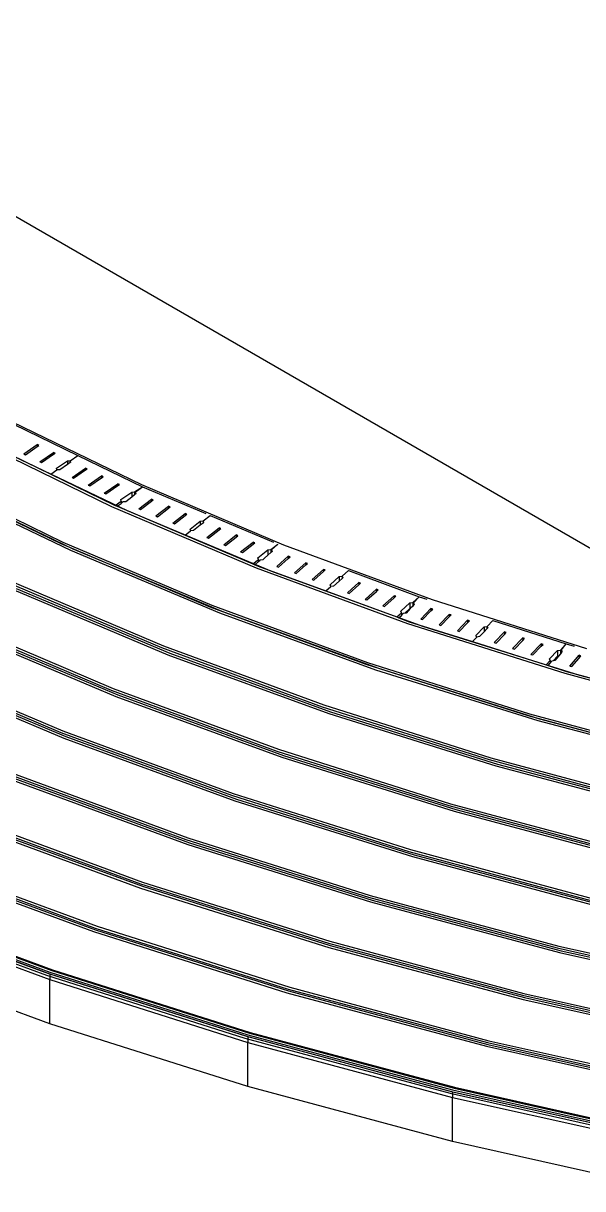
# Model space of a CAD drawing. Header units: centimetres. Extents: x -292707 to 138715, y -53922 to 66277.
# Drawn here: x 90159 to 90957, y -20346 to -18683 of the extents above; entities that cross this region are included whole.
import ezdxf

# ---------------------------------------------------------------- set-up
doc = ezdxf.new("R2010")
doc.units = ezdxf.units.CM
doc.layers.add('A-ALINE-7', color=119, linetype='Continuous')

# ---------------------------------------------------------------- blocks, each defined once
blk = doc.blocks.new('A$Cbf84a4b9')
at = {"layer": 'A-ALINE-7'}
for p, q in [((2419.5, 5288.7), (9900.7, 969.4)), ((6160.1, 3129.1), (9900.7, 969.4)), ((8898.9, 1252.1), (9083.3, 1162.5)), ((8901, 1248.7), (8992.8, 1204)), ((8852.3, 1222.8), (9040.7, 1131.3)), ((8862.1, 1221.9), (8953.9, 1177.3)), ((8867, 1219.2), (9062.9, 1125.3)), ((8915.5, 1206.1), (8934.8, 1219.4)), ((8917.8, 1205), (8934.8, 1216.7)), ((8937.1, 1218.3), (8934.8, 1219.4)), ((8934.8, 1219.4), (8934.8, 1216.7)), ((8934.8, 1216.7), (8937.1, 1218.3)), ((8915.5, 1206.1), (8917.8, 1205)), ((8938.5, 1195), (8957.8, 1208.2)), ((8940.8, 1193.9), (8957.8, 1205.6)), ((8960.1, 1207.1), (8957.8, 1208.2)), ((8957.8, 1208.2), (8957.8, 1205.6)), ((8957.8, 1205.6), (8960.1, 1207.1)), ((8981.9, 1196.5), (8992.8, 1204)), ((8992.8, 1204), (9084.7, 1159.4)), ((8938.5, 1195), (8940.8, 1193.9)), ((8953.9, 1177.3), (8962.6, 1183.3)), ((8962.2, 1185.7), (8977.7, 1196.3)), ((8962.6, 1183.3), (8962.2, 1185.7)), ((8966.8, 1183.5), (8962.6, 1183.3)), ((8977.7, 1190.9), (8966.8, 1183.5)), ((8977.7, 1196.3), (8981.9, 1196.5)), ((8977.7, 1196.3), (8977.7, 1190.9)), ((8981.9, 1193.8), (8977.7, 1190.9)), ((8981.9, 1196.5), (8981.9, 1193.8)), ((8981.9, 1196.5), (8982.3, 1194.1)), ((8982.3, 1194.1), (8981.9, 1193.8)), ((8984.4, 1172.7), (9003.7, 1185.9)), ((8986.7, 1171.6), (9003.7, 1183.3)), ((9006, 1184.8), (9003.7, 1185.9)), ((9003.7, 1185.9), (9003.7, 1183.3)), ((9003.7, 1183.3), (9006, 1184.8)), ((8773.1, 1173), (8968.3, 1078.2)), ((8776.5, 1175.1), (8971.4, 1080.4)), ((8779.8, 1165.9), (8982.1, 1068.7)), ((8783.2, 1168), (8985.3, 1070.9)), ((8953.9, 1177.3), (9043.9, 1133.6)), ((8984.4, 1172.7), (8986.7, 1171.6)), ((9007.3, 1161.5), (9026.6, 1174.8)), ((9009.6, 1160.4), (9026.6, 1172.1)), ((9028.9, 1173.7), (9026.6, 1174.8)), ((9026.6, 1174.8), (9026.6, 1172.1)), ((9026.6, 1172.1), (9028.9, 1173.7)), ((9007.3, 1161.5), (9009.6, 1160.4)), ((9030.3, 1150.4), (9049.6, 1163.6)), ((9030.3, 1150.4), (9032.6, 1149.3)), ((9032.6, 1149.3), (9049.6, 1161)), ((9051.9, 1162.5), (9049.6, 1163.6)), ((9049.6, 1163.6), (9049.6, 1161)), ((9049.6, 1161), (9051.9, 1162.5)), ((9054, 1141.1), (9069.5, 1151.7)), ((9069.5, 1151.7), (9073.7, 1151.9)), ((9069.5, 1151.7), (9069.5, 1144.6)), ((9073.7, 1147.9), (9069.5, 1144.6)), ((9073.7, 1151.9), (9084.7, 1159.4)), ((9073.7, 1151.9), (9073.7, 1147.9)), ((9074.6, 1148.6), (9073.7, 1147.9)), ((9074.6, 1151.5), (9084.7, 1159.4)), ((9074.6, 1151.5), (9074.6, 1148.6)), ((9074.6, 1151.5), (9075.2, 1149.1)), ((9075.2, 1149.1), (9074.6, 1148.6)), ((9083.3, 1162.5), (9286, 1076.6)), ((9084.7, 1159.4), (9175.2, 1121.1)), ((9040.7, 1131.3), (9247.1, 1043.8)), ((9043.9, 1133.6), (9045.8, 1132.8)), ((9045.8, 1132.8), (9054.4, 1138.7)), ((9045.8, 1132.8), (9049, 1131.4)), ((9049, 1131.4), (9054.4, 1135.6)), ((9049, 1131.4), (9145.8, 1090.4)), ((9054.4, 1138.7), (9054, 1141.1)), ((9054.4, 1138.7), (9054.4, 1135.6)), ((9054.4, 1135.6), (9056.9, 1137.6)), ((9061.1, 1137.9), (9056.9, 1137.6)), ((9069.5, 1144.6), (9061.1, 1137.9)), ((9079.9, 1127.8), (9097.6, 1141.8)), ((9082.3, 1126.8), (9097.6, 1138.9)), ((9100, 1140.8), (9097.6, 1141.8)), ((9097.6, 1141.8), (9097.6, 1138.9)), ((9097.6, 1138.9), (9100, 1140.8)), ((9104.1, 1117.6), (9121.8, 1131.6)), ((9124.2, 1130.5), (9121.8, 1131.6)), ((9121.8, 1131.6), (9121.8, 1128.6)), ((9062.9, 1125.3), (9269, 1039)), ((9079.9, 1127.8), (9082.3, 1126.8)), ((9104.1, 1117.6), (9106.5, 1116.6)), ((9106.5, 1116.6), (9121.8, 1128.6)), ((9121.8, 1128.6), (9124.2, 1130.5)), ((9128.2, 1107.3), (9146, 1121.3)), ((9130.7, 1106.3), (9146, 1118.4)), ((9148.4, 1120.3), (9146, 1121.3)), ((9146, 1121.3), (9146, 1118.4)), ((9146, 1118.4), (9148.4, 1120.3)), ((9171.4, 1110.6), (9181.4, 1118.4)), ((9181.4, 1118.4), (9181.4, 1118.5)), ((9181.4, 1118.4), (9181.4, 1118.4)), ((9181.4, 1118.4), (9271.9, 1080.1)), ((9128.2, 1107.3), (9130.7, 1106.3)), ((9153, 1099), (9167.2, 1110.2)), ((9153.7, 1096.6), (9153, 1099)), ((9167.2, 1104.3), (9157.8, 1096.9)), ((9167.2, 1110.2), (9171.4, 1110.6)), ((9167.2, 1110.2), (9167.2, 1104.3)), ((9171.3, 1107.6), (9167.2, 1104.3)), ((9171.3, 1110.5), (9171.4, 1110.6)), ((9171.3, 1110.5), (9171.3, 1107.6)), ((9171.3, 1110.5), (9172, 1108.1)), ((9172, 1108.1), (9171.3, 1107.6)), ((9176.6, 1086.8), (9194.3, 1100.8)), ((9179, 1085.8), (9194.3, 1097.9)), ((9196.7, 1099.8), (9194.3, 1100.8)), ((9194.3, 1100.8), (9194.3, 1097.9)), ((9194.3, 1097.9), (9196.7, 1099.8)), ((9145.8, 1090.4), (9153.6, 1096.5)), ((9145.8, 1090.4), (9242.5, 1049.4)), ((9153.6, 1096.5), (9153.7, 1096.6)), ((9153.7, 1096.5), (9153.6, 1096.5)), ((9157.8, 1096.9), (9153.7, 1096.5)), ((9153.7, 1096.6), (9153.7, 1096.5)), ((9176.6, 1086.8), (9179, 1085.8)), ((9200.8, 1076.6), (9218.5, 1090.5)), ((9203.2, 1075.6), (9218.5, 1087.6)), ((9220.9, 1089.5), (9218.5, 1090.5)), ((9218.5, 1090.5), (9218.5, 1087.6)), ((9218.5, 1087.6), (9220.9, 1089.5)), ((8968.3, 1078.2), (9180.9, 988)), ((8971.4, 1080.4), (9183.8, 990.4)), ((8982.1, 1068.7), (9195, 979.3)), ((8985.3, 1070.9), (9197.9, 981.7)), ((9200.8, 1076.6), (9203.2, 1075.6)), ((9225, 1066.3), (9242.7, 1080.3)), ((9225, 1066.3), (9227.4, 1065.3)), ((9227.4, 1065.3), (9242.7, 1077.4)), ((9245.1, 1079.3), (9242.7, 1080.3)), ((9242.7, 1080.3), (9242.7, 1077.4)), ((9242.7, 1077.4), (9245.1, 1079.3)), ((9249.7, 1058), (9263.9, 1069.2)), ((9263.9, 1069.2), (9268.1, 1069.6)), ((9263.9, 1069.2), (9263.9, 1061.5)), ((9268.1, 1065.3), (9263.9, 1061.5)), ((9268.1, 1069.6), (9278.1, 1077.5)), ((9268.1, 1069.6), (9268.1, 1065.3)), ((9268.9, 1066), (9268.1, 1065.3)), ((9268.9, 1069.2), (9278.1, 1077.5)), ((9268.9, 1069.2), (9268.9, 1066)), ((9268.9, 1069.2), (9269.8, 1066.8)), ((9269.8, 1066.8), (9268.9, 1066)), ((9286, 1076.6), (9498.1, 998.5)), ((9242.5, 1049.4), (9250.4, 1055.6)), ((9242.5, 1049.4), (9245.4, 1048.1)), ((9245.4, 1048.1), (9250.4, 1052.6)), ((9245.4, 1048.1), (9250, 1046.2)), ((9250.4, 1055.6), (9249.7, 1058)), ((9250.4, 1055.6), (9250.4, 1052.6)), ((9250.4, 1052.6), (9252.7, 1054.7)), ((9256.4, 1055.1), (9252.7, 1054.7)), ((9256.4, 1055.1), (9259.2, 1057.3)), ((9256.8, 1055.2), (9256.4, 1055.1)), ((9259.2, 1057.3), (9256.8, 1055.2)), ((9263.9, 1061.5), (9259.2, 1057.3)), ((9276.6, 1045.7), (9292.9, 1060.3)), ((9279.1, 1044.8), (9292.9, 1057.1)), ((9295.4, 1059.4), (9292.9, 1060.3)), ((9292.9, 1060.3), (9292.9, 1057.1)), ((9292.9, 1057.1), (9295.4, 1059.4)), ((9301.8, 1036.4), (9318.1, 1050.9)), ((9304.4, 1035.4), (9318.1, 1047.7)), ((9320.6, 1050), (9318.1, 1050.9)), ((9318.1, 1050.9), (9318.1, 1047.7)), ((9318.1, 1047.7), (9320.6, 1050)), ((9247.1, 1043.8), (9463, 964.3)), ((9250, 1046.2), (9346.4, 1010.7)), ((9269, 1039), (9484.5, 960.6)), ((9276.6, 1045.7), (9279.1, 1044.8)), ((9301.8, 1036.4), (9304.4, 1035.4)), ((9327, 1027), (9343.3, 1041.5)), ((9329.6, 1026), (9343.3, 1038.3)), ((9345.8, 1040.6), (9343.3, 1041.5)), ((9343.3, 1041.5), (9343.3, 1038.3)), ((9343.3, 1038.3), (9345.8, 1040.6)), ((9352.6, 1019.5), (9365.6, 1031.2)), ((9365.6, 1031.2), (9369.8, 1031.7)), ((9365.6, 1031.2), (9365.6, 1024.8)), ((9369.7, 1031.6), (9369.8, 1031.7)), ((9369.7, 1031.6), (9369.7, 1028.4)), ((9369.7, 1031.6), (9370.6, 1029.2)), ((9369.8, 1031.7), (9378.9, 1039.9)), ((9378.9, 1039.9), (9379, 1039.9)), ((9378.9, 1039.9), (9379, 1039.8)), ((9379, 1039.8), (9479.8, 1002.3)), ((8892.8, 1022.8), (9112, 929.8)), ((8895.9, 1025), (9114.8, 932.2)), ((8904.5, 1014.3), (9123.8, 922.1)), ((9327, 1027), (9329.6, 1026)), ((9346.4, 1010.7), (9353.5, 1017.1)), ((9353.5, 1017.1), (9352.6, 1019.5)), ((9357.6, 1017.6), (9353.5, 1017.1)), ((9353.5, 1017.1), (9353.5, 1017.1)), ((9353.5, 1017.1), (9353.5, 1017.1)), ((9353.5, 1017.1), (9353.5, 1017.1)), ((9365.6, 1024.8), (9357.6, 1017.6)), ((9369.7, 1028.4), (9365.6, 1024.8)), ((9370.6, 1029.2), (9369.7, 1028.4)), ((9377.4, 1008.1), (9393.7, 1022.7)), ((9379.9, 1007.2), (9393.7, 1019.5)), ((9396.2, 1021.8), (9393.7, 1022.7)), ((9393.7, 1022.7), (9393.7, 1019.5)), ((9393.7, 1019.5), (9396.2, 1021.8)), ((8901.3, 1012.1), (9120.9, 919.7)), ((9346.4, 1010.7), (9447.6, 973.5)), ((9377.4, 1008.1), (9379.9, 1007.2)), ((9402.6, 998.7), (9418.9, 1013.3)), ((9402.6, 998.7), (9405.1, 997.8)), ((9405.1, 997.8), (9418.9, 1010.1)), ((9421.4, 1012.4), (9418.9, 1013.3)), ((9418.9, 1013.3), (9418.9, 1010.1)), ((9418.9, 1010.1), (9421.4, 1012.4)), ((9427.8, 989.4), (9444.1, 1003.9)), ((9430.3, 988.4), (9444.1, 1000.7)), ((9446.6, 1003), (9444.1, 1003.9)), ((9444.1, 1003.9), (9444.1, 1000.7)), ((9444.1, 1000.7), (9446.6, 1003)), ((9470.6, 994.1), (9479.8, 1002.3)), ((9471.5, 993.7), (9479.8, 1002.3)), ((9479.8, 1002.3), (9490.7, 998.8)), ((9498.1, 998.5), (9718.7, 928.7)), ((9180.9, 988), (9403.4, 906.1)), ((9183.8, 990.4), (9405.9, 908.6)), ((9197.9, 981.7), (9420.2, 900.8)), ((9427.8, 989.4), (9430.3, 988.4)), ((9453.4, 981.9), (9466.4, 993.5)), ((9454.3, 979.5), (9453.4, 981.9)), ((9459.2, 978.9), (9466.4, 985.4)), ((9467, 985.4), (9461, 979.2)), ((9466.4, 993.5), (9470.6, 994.1)), ((9466.4, 993.5), (9466.4, 985.4)), ((9466.4, 985.4), (9467, 985.4)), ((9470.6, 989.1), (9467, 985.4)), ((9470.6, 994.1), (9470.6, 989.1)), ((9471.5, 990.2), (9470.6, 989.1)), ((9471.5, 993.7), (9471.5, 990.2)), ((9471.5, 993.7), (9472.7, 991.4)), ((9472.7, 991.4), (9471.5, 990.2)), ((9481.9, 970.6), (9496.4, 985.7)), ((9484.5, 969.8), (9496.4, 982.2)), ((9499.1, 984.9), (9496.4, 985.7)), ((9496.4, 985.7), (9496.4, 982.2)), ((9496.4, 982.2), (9499.1, 984.9)), ((8814.3, 965.1), (9040.2, 869.3)), ((8817.4, 967.4), (9043, 871.7)), ((9195, 979.3), (9417.6, 898.3)), ((9447.6, 973.5), (9454.3, 979.5)), ((9447.6, 973.5), (9450.9, 972.2)), ((9450.9, 972.2), (9454.3, 975.8)), ((9450.9, 972.2), (9465.6, 966.8)), ((9454.3, 979.5), (9454.3, 975.8)), ((9454.3, 975.8), (9457, 978.6)), ((9459.2, 978.9), (9457, 978.6)), ((9461, 979.2), (9459.2, 978.9)), ((9465.6, 966.8), (9555.6, 938.4)), ((9481.9, 970.6), (9484.5, 969.8)), ((9508.1, 962.2), (9522.7, 977.3)), ((9510.7, 961.4), (9522.7, 973.8)), ((9525.3, 976.5), (9522.7, 977.3)), ((9522.7, 977.3), (9522.7, 973.8)), ((9522.7, 973.8), (9525.3, 976.5)), ((9534.4, 953.8), (9548.9, 968.9)), ((9537, 952.9), (9548.9, 965.4)), ((9551.5, 968.1), (9548.9, 968.9)), ((9548.9, 968.9), (9548.9, 965.4)), ((9548.9, 965.4), (9551.5, 968.1)), ((9576.5, 960.1), (9584.6, 968.6)), ((9584.6, 968.6), (9584.7, 968.7)), ((9584.6, 968.6), (9584.7, 968.6)), ((9584.7, 968.6), (9689.6, 935)), ((8820.4, 955.5), (9046.8, 860.2)), ((8823.6, 957.7), (9049.7, 862.5)), ((9463, 964.3), (9687.6, 893.2)), ((9484.5, 960.6), (9708.5, 890.7)), ((9508.1, 962.2), (9510.7, 961.4)), ((9534.4, 953.8), (9537, 952.9)), ((9560.7, 947.3), (9572.4, 959.4)), ((9572.4, 952.3), (9565.9, 945.6)), ((9572.4, 959.4), (9576.5, 960.1)), ((9572.4, 959.4), (9572.4, 952.3)), ((9576.4, 956.5), (9572.4, 952.3)), ((9576.4, 960), (9576.5, 960.1)), ((9576.4, 960), (9576.4, 956.5)), ((9576.4, 960), (9577.6, 957.7)), ((9577.6, 957.7), (9576.4, 956.5)), ((9586.8, 936.9), (9601.3, 952.1)), ((9589.4, 936.1), (9601.3, 948.5)), ((9603.9, 951.2), (9601.3, 952.1)), ((9601.3, 952.1), (9601.3, 948.5)), ((9601.3, 948.5), (9603.9, 951.2)), ((9114.8, 932.2), (9343.8, 848)), ((9555.6, 938.4), (9561.8, 944.9)), ((9555.6, 938.4), (9660.8, 905.1)), ((9561.9, 945), (9560.7, 947.3)), ((9561.8, 944.9), (9561.9, 945)), ((9561.9, 944.9), (9561.8, 944.9)), ((9565.9, 945.6), (9561.9, 944.9)), ((9561.9, 945), (9561.9, 944.9)), ((9586.8, 936.9), (9589.4, 936.1)), ((9613, 928.5), (9627.6, 943.7)), ((9615.6, 927.7), (9627.6, 940.1)), ((9630.2, 942.8), (9627.6, 943.7)), ((9627.6, 943.7), (9627.6, 940.1)), ((9627.6, 940.1), (9630.2, 942.8)), ((9639.2, 920.1), (9653.8, 935.3)), ((9641.9, 919.3), (9653.8, 931.7)), ((9656.4, 934.4), (9653.8, 935.3)), ((9653.8, 935.3), (9653.8, 931.7)), ((9653.8, 931.7), (9656.4, 934.4)), ((9681.3, 926.4), (9689.6, 935)), ((9682.2, 926.2), (9689.6, 935)), ((9689.6, 935), (9701.1, 931.8)), ((9112, 929.8), (9341.2, 845.5)), ((9120.9, 919.7), (9350.6, 836)), ((9123.8, 922.1), (9353.2, 838.4)), ((9613, 928.5), (9615.6, 927.7)), ((9639.2, 920.1), (9641.9, 919.3)), ((9665.6, 913.6), (9677.3, 925.8)), ((9670.8, 910.9), (9677.3, 917.6)), ((9678.6, 917.8), (9673.2, 911.4)), ((9677.3, 925.8), (9681.3, 926.4)), ((9677.3, 925.8), (9677.3, 917.6)), ((9677.3, 917.6), (9678.6, 917.8)), ((9681.3, 921.1), (9678.6, 917.8)), ((9681.3, 926.4), (9681.3, 921.1)), ((9682.2, 922.2), (9681.3, 921.1)), ((9682.2, 926.2), (9682.2, 922.2)), ((9682.2, 926.2), (9683.6, 923.9)), ((9683.6, 923.9), (9682.2, 922.2)), ((9694.9, 903.4), (9707.9, 919)), ((9697.6, 902.7), (9707.9, 915)), ((9710.6, 918.3), (9707.9, 919)), ((9707.9, 919), (9707.9, 915)), ((9707.9, 915), (9710.6, 918.3)), ((8735.7, 907.4), (8968.4, 808.8)), ((8738.8, 909.7), (8971.2, 811.2)), ((8739.5, 898.9), (8972.7, 800.6)), ((8742.7, 901.1), (8975.6, 802.9)), ((9403.4, 906.1), (9634.7, 832.9)), ((9405.9, 908.6), (9637, 835.5)), ((9417.6, 898.3), (9648.9, 825.9)), ((9420.2, 900.8), (9651.3, 828.4)), ((9660.8, 905.1), (9666.8, 911.3)), ((9660.8, 905.1), (9663.8, 904.1)), ((9663.8, 904.1), (9666.8, 907.6)), ((9663.8, 904.1), (9689.9, 895.8)), ((9666.8, 911.3), (9665.6, 913.6)), ((9666.8, 911.3), (9666.8, 907.6)), ((9666.8, 907.6), (9669.2, 910.6)), ((9670.8, 910.9), (9669.2, 910.6)), ((9673.2, 911.4), (9670.8, 910.9)), ((9694.9, 903.4), (9697.6, 902.7)), ((9687.6, 893.2), (9919.8, 830.8)), ((9689.9, 895.8), (9771.8, 873.8)), ((9708.5, 890.7), (9939.9, 829.3)), ((9040.2, 869.3), (9276.5, 782.3)), ((9043, 871.7), (9279, 784.8)), ((9046.8, 860.2), (9283.6, 773.7)), ((9049.7, 862.5), (9286.2, 776.1)), ((9343.8, 848), (9581.9, 772.6)), ((9341.2, 845.5), (9579.6, 770)), ((9350.6, 836), (9589.3, 761.1)), ((9353.2, 838.4), (9591.7, 763.7)), ((9634.7, 832.9), (9873.9, 768.6)), ((9637, 835.5), (9875.9, 771.3)), ((9648.9, 825.9), (9888, 762.4)), ((9651.3, 828.4), (9890.1, 765)), ((8968.4, 808.8), (9211.8, 719.2)), ((8971.2, 811.2), (9214.3, 721.7)), ((8972.7, 800.6), (9216.5, 711.4)), ((8975.6, 802.9), (9219.2, 713.8)), ((9276.5, 782.3), (9522.2, 704.6)), ((9279, 784.8), (9524.5, 707.1)), ((9283.6, 773.7), (9529.7, 696.3)), ((9286.2, 776.1), (9532.1, 698.9)), ((9579.6, 770), (9826.1, 703.8)), ((9581.9, 772.6), (9828.1, 706.5)), ((8896.6, 748.3), (9147, 656.1)), ((8899.4, 750.6), (9149.6, 658.6)), ((9589.3, 761.1), (9836.1, 695.5)), ((9591.7, 763.7), (9838.1, 698.1)), ((8898.5, 741.1), (9149.4, 649.1)), ((8901.4, 743.4), (9152.1, 651.5)), ((9211.8, 719.2), (9464.9, 639.1)), ((9214.3, 721.7), (9467.1, 641.7)), ((9216.5, 711.4), (9470, 631.6)), ((9219.2, 713.8), (9472.4, 634.1)), ((9522.2, 704.6), (9776.3, 636.3)), ((9524.5, 707.1), (9778.3, 639)), ((9532.1, 698.9), (9786.2, 631.2)), ((8824.8, 687.7), (9082.3, 592.9)), ((8827.2, 683.9), (9085, 589.3)), ((8827.6, 690.1), (9084.9, 595.4)), ((9529.7, 696.3), (9784.1, 628.5)), ((8824.3, 681.5), (9082.3, 586.8)), ((9147, 656.1), (9407.5, 573.6)), ((9149.4, 649.1), (9410.3, 566.9)), ((9149.6, 658.6), (9409.8, 576.2)), ((9152.1, 651.5), (9412.7, 569.4)), ((9464.9, 639.1), (9726.6, 568.8)), ((9467.1, 641.7), (9728.5, 571.5)), ((9472.4, 634.1), (9734.1, 564.3)), ((8750, 622), (9015.1, 524.6)), ((8753, 627.2), (9017.6, 529.8)), ((8753, 624.4), (9017.8, 527)), ((8755.8, 629.6), (9020.1, 532.3)), ((9470, 631.6), (9732.1, 561.6)), ((9082.3, 592.9), (9350.1, 508.2)), ((9082.3, 586.8), (9350.6, 502.1)), ((9084.9, 595.4), (9352.4, 510.8)), ((9085, 589.3), (9352.9, 504.7)), ((8681.2, 566.7), (8952.8, 466.7)), ((8684, 569.1), (8955.4, 469.2)), ((8685.1, 570), (8956.4, 470.2)), ((9407.5, 573.6), (9676.8, 501.3)), ((9409.8, 576.2), (9678.8, 504)), ((9410.3, 566.9), (9680, 494.7)), ((9412.7, 569.4), (9682.1, 497.4)), ((8675.7, 562.5), (8947.9, 462.3)), ((8678.7, 564.9), (8950.6, 464.8)), ((8681.2, 564.2), (8952.8, 464.2)), ((8681.2, 556.1), (8952.8, 456.1)), ((9020.1, 532.3), (9295, 445.3)), ((9015.1, 524.6), (9290.8, 437.4)), ((9017.6, 529.8), (9292.7, 442.7)), ((9017.8, 527), (9293.2, 440)), ((9350.1, 508.2), (9627, 433.8)), ((9350.6, 502.1), (9628, 427.8)), ((9352.4, 510.8), (9629, 436.5)), ((9352.9, 504.7), (9630, 430.5)), ((9676.8, 501.3), (9953.8, 439.4)), ((9678.8, 504), (9955.5, 442.1)), ((8952.8, 393), (8681.2, 493)), ((9680, 494.7), (9957.4, 433)), ((9682.1, 497.4), (9959.1, 435.7)), ((8952.8, 466.7), (9235.4, 377.3)), ((8955.4, 469.2), (9237.6, 379.8)), ((8956.4, 470.2), (9238.5, 380.9)), ((8947.9, 462.3), (9231, 372.7)), ((8950.6, 464.8), (9233.4, 375.3)), ((8952.8, 464.2), (9235.4, 374.8)), ((8952.8, 464.2), (8952.8, 456.1)), ((8952.8, 456.1), (9235.4, 366.6)), ((8952.8, 393), (8952.8, 456.1)), ((9290.8, 437.4), (9575.8, 361)), ((9292.7, 442.7), (9577.3, 366.3)), ((9293.2, 440), (9577.9, 363.6)), ((9295, 445.3), (9579.2, 368.9)), ((9627, 433.8), (9911.9, 370.1)), ((9629, 436.5), (9913.5, 372.8)), ((9628, 427.8), (9913.2, 364.3)), ((9630, 430.5), (9914.9, 367)), ((9235.4, 303.6), (8952.8, 393)), ((9231, 372.7), (9523.7, 294.1)), ((9233.4, 375.3), (9525.7, 296.7)), ((9235.4, 377.3), (9527.5, 298.8)), ((9235.4, 374.8), (9527.5, 296.3)), ((9235.4, 374.8), (9235.4, 366.6)), ((9235.4, 366.6), (9527.5, 288.2)), ((9235.4, 303.6), (9235.4, 366.6)), ((9237.6, 379.8), (9529.5, 301.4)), ((9238.5, 380.9), (9530.2, 302.5)), ((9577.3, 366.3), (9869.9, 300.9)), ((9579.2, 368.9), (9871.6, 303.6)), ((9575.8, 361), (9869, 295.5)), ((9577.9, 363.6), (9870.7, 298.2)), ((9527.5, 225.1), (9235.4, 303.6)), ((9529.5, 301.4), (9829.6, 234.3)), ((9530.2, 302.5), (9830.3, 235.4)), ((9523.7, 294.1), (9824.7, 226.8)), ((9525.7, 296.7), (9826.4, 229.5)), ((9527.5, 298.8), (9828, 231.6)), ((9527.5, 296.3), (9828, 229.2)), ((9527.5, 296.3), (9527.5, 288.2)), ((9527.5, 288.2), (9828, 221)), ((9527.5, 225.1), (9527.5, 288.2)), ((9828, 157.9), (9527.5, 225.1))]:
    blk.add_line(p, q, dxfattribs=at)

msp = doc.modelspace()

# ---------------------------------------------------------------- block references
at = {"ltscale": 5}
msp.add_blockref('A$Cbf84a4b9', (81244.2, -20503.6), dxfattribs=at)

doc.saveas('drawing.dxf')
